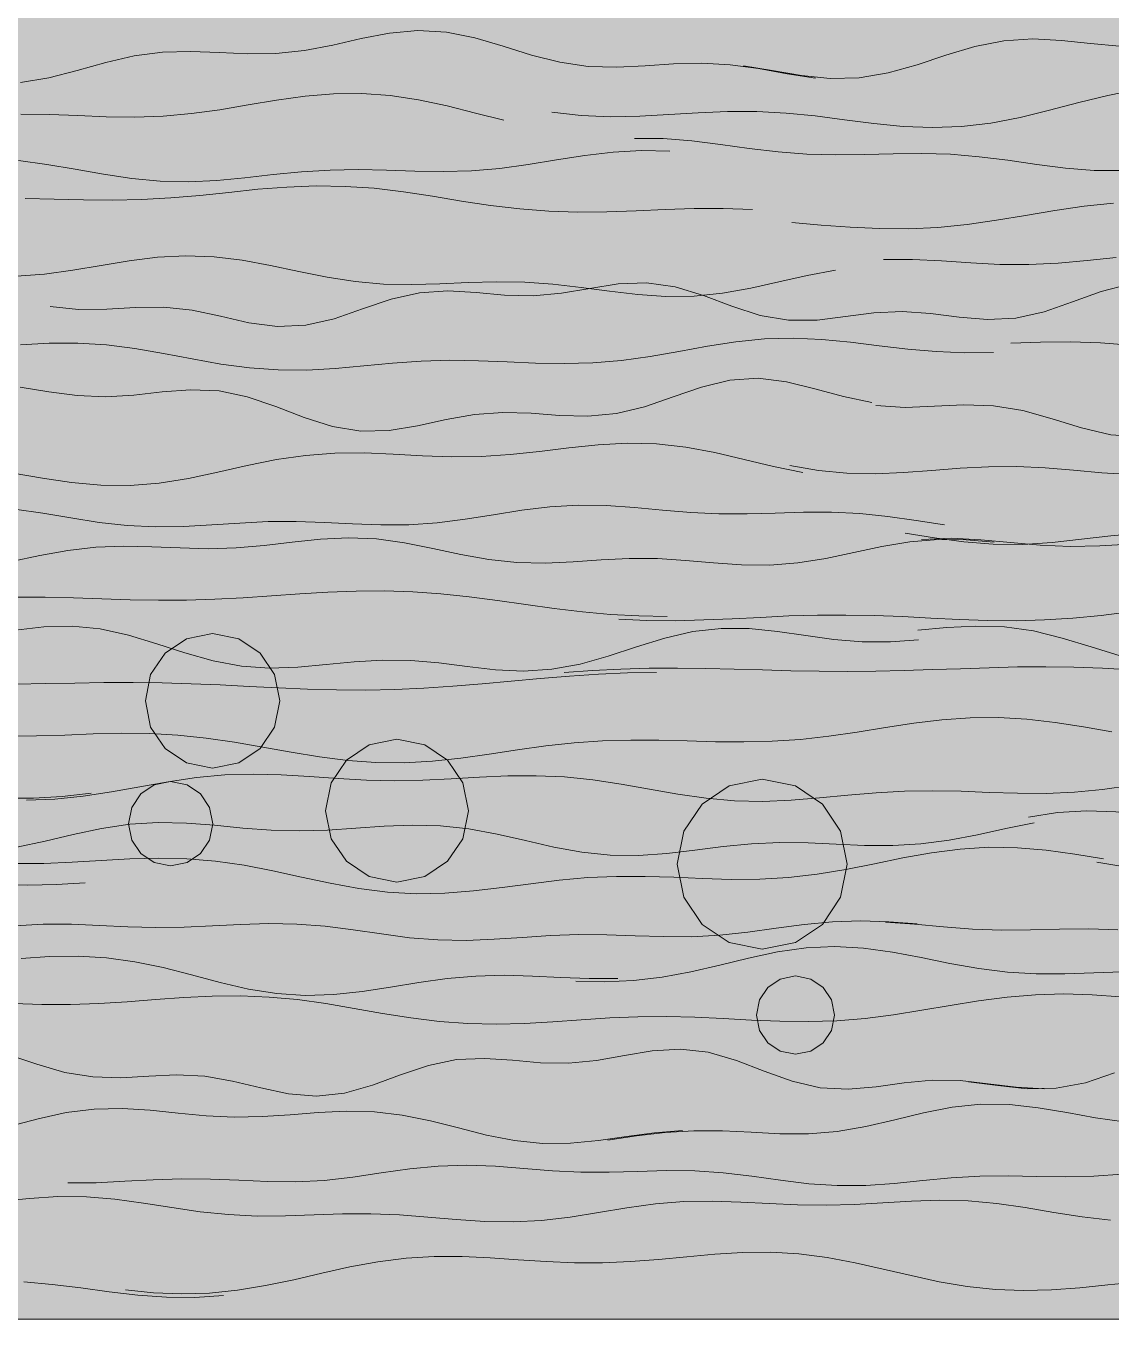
# Model space of a CAD drawing. Header units: metres. Extents: x 0 to 46.1, y -33.1 to 1.9.
# Drawn here: x 13.67 to 14.549, y -28 to -26.954 of the extents above; entities that cross this region are included whole.
import ezdxf

# ---------------------------------------------------------------- set-up
doc = ezdxf.new("R2010")
doc.units = ezdxf.units.M
doc.header["$LTSCALE"] = 0.02
doc.layers.add('CONTEXT', color=7, linetype='Continuous', lineweight=13, true_color=0x787878)
doc.layers.add('SEEN', color=7, linetype='Continuous', lineweight=20, true_color=0x000000)
doc.layers.add('FILL_(240, 240, 240)', color=7, linetype='Continuous', true_color=0xf0f0f0)

msp = doc.modelspace()

# ---------------------------------------------------------------- hatches: boundary and pattern name
at = {"layer": 'FILL_(240, 240, 240)'}
msp.add_hatch(color=256, dxfattribs=at).paths.add_polyline_path([(19, -28), (19, -25.5), (9, -25.5), (9, -28), (19, -28)])

# ---------------------------------------------------------------- linework, layer by layer
at = {"layer": 'CONTEXT'}
msp.add_lwpolyline([(9, -28), (19, -28), (19, -25.5), (9, -25.5), (9, -28)], close=True, dxfattribs=at)
at = {"layer": 'CONTEXT', "lineweight": 9, "transparency": 33554470}
for points in [[(13.6661, -26.9997), (13.6891, -26.9959), (13.712, -26.99), (13.735, -26.9835), (13.758, -26.9782), (13.781, -26.9753), (13.8039, -26.9747), (13.8269, -26.9756), (13.8499, -26.9767), (13.8728, -26.9764), (13.8958, -26.9739), (13.9188, -26.9695), (13.9417, -26.9643), (13.9647, -26.9598), (13.9877, -26.9577), (14.0107, -26.959), (14.0336, -26.9636), (14.0566, -26.9704), (14.0796, -26.9776), (14.1025, -26.9834), (14.1255, -26.9868), (14.1485, -26.9875), (14.1714, -26.9863), (14.1944, -26.9847), (14.2174, -26.9841), (14.2403, -26.9854), (14.2633, -26.9886), (14.2863, -26.9928), (14.3093, -26.9962)], [(14.251, -26.9862), (14.2744, -26.9901), (14.2979, -26.9942), (14.3213, -26.9966), (14.3447, -26.9961), (14.3681, -26.9921), (14.3915, -26.9854), (14.4149, -26.9776), (14.4383, -26.9706), (14.4617, -26.966), (14.4851, -26.9645), (14.5085, -26.9657), (14.5319, -26.9682), (14.5553, -26.9703)], [(14.0961, -27.0238), (14.1197, -27.0265), (14.1434, -27.0275), (14.1671, -27.0271), (14.1908, -27.0258), (14.2145, -27.0243), (14.2381, -27.0233), (14.2618, -27.0233), (14.2855, -27.0245), (14.3092, -27.0268), (14.3328, -27.0299), (14.3565, -27.0329), (14.3802, -27.0353), (14.4039, -27.0363), (14.4276, -27.0355), (14.4512, -27.0327), (14.4749, -27.0281), (14.4986, -27.0223), (14.5223, -27.0161), (14.5459, -27.0102), (14.5696, -27.0054), (14.5933, -27.0023), (14.617, -27.001), (14.6406, -27.0015)], [(13.6664, -27.0253), (13.6894, -27.0256), (13.7124, -27.0266), (13.7354, -27.0275), (13.7584, -27.0278), (13.7814, -27.027), (13.8043, -27.025), (13.8273, -27.0219), (13.8503, -27.018), (13.8733, -27.0142), (13.8963, -27.0109), (13.9192, -27.0089), (13.9422, -27.0086), (13.9652, -27.0103), (13.9882, -27.0138), (14.0112, -27.0188), (14.0341, -27.0245), (14.0571, -27.0302)], [(14.1628, -27.045), (14.1861, -27.0452), (14.2093, -27.047), (14.2326, -27.0499), (14.2558, -27.0531), (14.2791, -27.0559), (14.3023, -27.0577), (14.3256, -27.0583), (14.3489, -27.058), (14.3721, -27.0574), (14.3954, -27.0572), (14.4186, -27.0579), (14.4419, -27.0598), (14.4651, -27.0627), (14.4884, -27.0661), (14.5116, -27.0691), (14.5349, -27.0709), (14.5582, -27.071)], [(13.6644, -27.063), (13.6873, -27.066), (13.7102, -27.0699), (13.7332, -27.074), (13.7561, -27.0775), (13.779, -27.0796), (13.8019, -27.0801), (13.8248, -27.079), (13.8477, -27.0768), (13.8706, -27.0742), (13.8935, -27.072), (13.9165, -27.0706), (13.9394, -27.0703), (13.9623, -27.0708), (13.9852, -27.0715), (14.0081, -27.0719), (14.031, -27.0712), (14.0539, -27.0693), (14.0768, -27.0662), (14.0997, -27.0624), (14.1227, -27.0588), (14.1456, -27.0561), (14.1685, -27.0549), (14.1914, -27.0554)], [(13.6699, -27.0935), (13.6934, -27.0941), (13.717, -27.0948), (13.7405, -27.095), (13.764, -27.0945), (13.7876, -27.0932), (13.8111, -27.0911), (13.8346, -27.0887), (13.8582, -27.0862), (13.8817, -27.0844), (13.9053, -27.0834), (13.9288, -27.0838), (13.9523, -27.0854), (13.9759, -27.0882), (13.9994, -27.0918), (14.0229, -27.0957), (14.0465, -27.0993), (14.07, -27.1021), (14.0935, -27.1039), (14.1171, -27.1046), (14.1406, -27.1044), (14.1641, -27.1035), (14.1877, -27.1025), (14.2112, -27.1018), (14.2347, -27.1017), (14.2583, -27.1024)], [(14.2901, -27.1131), (14.3138, -27.1151), (14.3375, -27.1168), (14.3611, -27.118), (14.3848, -27.1181), (14.4084, -27.117), (14.4321, -27.1146), (14.4558, -27.1112), (14.4794, -27.1073), (14.5031, -27.1033), (14.5268, -27.0998), (14.5504, -27.0973)], [(13.6627, -27.1564), (13.6856, -27.1547), (13.7084, -27.1517), (13.7313, -27.1479), (13.7541, -27.1441), (13.777, -27.1412), (13.7998, -27.1399), (13.8227, -27.1407), (13.8455, -27.1435), (13.8684, -27.1477), (13.8912, -27.1527), (13.9141, -27.1573), (13.9369, -27.1608), (13.9598, -27.1628), (13.9826, -27.1633), (14.0055, -27.1626), (14.0284, -27.1616), (14.0512, -27.1609), (14.0741, -27.1612), (14.0969, -27.1628), (14.1198, -27.1655), (14.1426, -27.1686), (14.1655, -27.1713), (14.1883, -27.1728), (14.2112, -27.1726), (14.234, -27.1703), (14.2569, -27.1662), (14.2797, -27.1611), (14.3026, -27.1559), (14.3254, -27.1515)], [(14.3643, -27.143), (14.3879, -27.1429), (14.4114, -27.1441), (14.4349, -27.1457), (14.4585, -27.1469), (14.482, -27.147), (14.5056, -27.1459), (14.5291, -27.1438), (14.5527, -27.1414)], [(13.6901, -27.1809), (13.7131, -27.1835), (13.736, -27.1832), (13.759, -27.1818), (13.782, -27.1816), (13.805, -27.184), (13.828, -27.1888), (13.8509, -27.1941), (13.8739, -27.1972), (13.8969, -27.1962), (13.9199, -27.1909), (13.9429, -27.1829), (13.9659, -27.1751), (13.9888, -27.1699), (14.0118, -27.1683), (14.0348, -27.1697), (14.0578, -27.1717), (14.0808, -27.1723), (14.1037, -27.1702), (14.1267, -27.1663), (14.1497, -27.1627), (14.1727, -27.1618), (14.1957, -27.1652), (14.2186, -27.1722), (14.2416, -27.1808), (14.2646, -27.1882), (14.2876, -27.192), (14.3106, -27.1919), (14.3335, -27.1891), (14.3565, -27.1862), (14.3795, -27.1851), (14.4025, -27.1866), (14.4255, -27.1895), (14.4485, -27.1914), (14.4714, -27.1903), (14.4944, -27.1852), (14.5174, -27.1772), (14.5404, -27.1688), (14.5634, -27.1628)], [(13.6661, -27.2119), (13.6893, -27.2107), (13.7124, -27.2107), (13.7356, -27.212), (13.7587, -27.2149), (13.7819, -27.2189), (13.8051, -27.2233), (13.8282, -27.2275), (13.8514, -27.2307), (13.8745, -27.2323), (13.8977, -27.2324), (13.9208, -27.2311), (13.944, -27.229), (13.9672, -27.2268), (13.9903, -27.2252), (14.0135, -27.2245), (14.0366, -27.2248), (14.0598, -27.2257), (14.0829, -27.2268), (14.1061, -27.2272), (14.1293, -27.2266), (14.1524, -27.2246), (14.1756, -27.2214), (14.1987, -27.2173), (14.2219, -27.213), (14.245, -27.2095), (14.2682, -27.2072), (14.2914, -27.2066), (14.3145, -27.2076), (14.3377, -27.2098), (14.3608, -27.2127), (14.384, -27.2154), (14.4071, -27.2174), (14.4303, -27.2184), (14.4535, -27.2183)], [(14.4673, -27.2107), (14.4915, -27.2099), (14.5157, -27.2095), (14.5399, -27.2103), (14.5641, -27.2123), (14.5883, -27.2156), (14.6126, -27.2196), (14.6368, -27.2235), (14.661, -27.2264), (14.6852, -27.2277), (14.7094, -27.227), (14.7336, -27.2247), (14.7578, -27.2213), (14.7821, -27.2177), (14.8063, -27.2146), (14.8305, -27.2126), (14.8547, -27.2119), (14.8789, -27.2122), (14.9031, -27.2129), (14.9274, -27.2132), (14.9516, -27.2126), (14.9758, -27.2108), (15, -27.2078)], [(13.6659, -27.2462), (13.6889, -27.2499), (13.7119, -27.253), (13.7348, -27.2541), (13.7578, -27.2527), (13.7807, -27.2501), (13.8037, -27.2483), (13.8267, -27.2493), (13.8496, -27.254), (13.8726, -27.2618), (13.8956, -27.2707), (13.9185, -27.278), (13.9415, -27.2818), (13.9645, -27.2813), (13.9874, -27.2774), (14.0104, -27.2723), (14.0333, -27.2682), (14.0563, -27.2666), (14.0793, -27.2673), (14.1022, -27.2691), (14.1252, -27.2698), (14.1482, -27.2676), (14.1711, -27.262), (14.1941, -27.2541), (14.217, -27.2461), (14.24, -27.2405), (14.263, -27.239), (14.2859, -27.2419), (14.3089, -27.2476), (14.3319, -27.2539), (14.3548, -27.2587)], [(14.3582, -27.261), (14.382, -27.2626), (14.4057, -27.2617), (14.4295, -27.2605), (14.4533, -27.2612), (14.477, -27.265), (14.5008, -27.2717), (14.5246, -27.2792), (14.5484, -27.2848), (14.5721, -27.2864)], [(13.6601, -27.3159), (13.6838, -27.3198), (13.7074, -27.3232), (13.7311, -27.3254), (13.7548, -27.3258), (13.7784, -27.3239), (13.8021, -27.3201), (13.8257, -27.3151), (13.8494, -27.3097), (13.8731, -27.3048), (13.8967, -27.3014), (13.9204, -27.2996), (13.9441, -27.2994), (13.9677, -27.3004), (13.9914, -27.3017), (14.0151, -27.3025), (14.0387, -27.3023), (14.0624, -27.3008), (14.086, -27.2983), (14.1097, -27.2953), (14.1334, -27.2928), (14.157, -27.2915), (14.1807, -27.292), (14.2044, -27.2947), (14.228, -27.2991), (14.2517, -27.3046), (14.2754, -27.3103), (14.299, -27.3152)], [(14.2887, -27.3096), (14.3117, -27.3135), (14.3346, -27.3158), (14.3576, -27.3163), (14.3805, -27.3153), (14.4034, -27.3136), (14.4264, -27.3118), (14.4493, -27.3106), (14.4723, -27.3105), (14.4952, -27.3115), (14.5182, -27.3134), (14.5411, -27.3155), (14.5641, -27.3169)], [(13.6612, -27.3449), (13.684, -27.3481), (13.7068, -27.3519), (13.7296, -27.3556), (13.7524, -27.3582), (13.7752, -27.3593), (13.798, -27.359), (13.8208, -27.3577), (13.8436, -27.3561), (13.8664, -27.355), (13.8892, -27.3549), (13.912, -27.3556), (13.9348, -27.3568), (13.9576, -27.3577), (13.9804, -27.3575), (14.0032, -27.356), (14.026, -27.3531), (14.0488, -27.3494), (14.0716, -27.3457), (14.0944, -27.3429), (14.1172, -27.3416), (14.14, -27.3419), (14.1628, -27.3435), (14.1856, -27.3456), (14.2084, -27.3475), (14.2312, -27.3486), (14.254, -27.3486), (14.2768, -27.348), (14.2996, -27.3472), (14.3224, -27.3472), (14.3452, -27.3483), (14.368, -27.3508), (14.3908, -27.3541), (14.4136, -27.3576)], [(13.6588, -27.3871), (13.6816, -27.3825), (13.7043, -27.3783), (13.727, -27.3757), (13.7497, -27.3748), (13.7724, -27.3753), (13.7952, -27.3763), (13.8179, -27.3769), (13.8406, -27.3762), (13.8633, -27.3743), (13.886, -27.3716), (13.9088, -27.3691), (13.9315, -27.368), (13.9542, -27.3689), (13.9769, -27.372), (13.9996, -27.3766), (14.0223, -27.3816), (14.0451, -27.3857), (14.0678, -27.3881), (14.0905, -27.3885), (14.1132, -27.3875), (14.1359, -27.3859), (14.1587, -27.3848), (14.1814, -27.3849), (14.2041, -27.3863), (14.2268, -27.3883), (14.2495, -27.3899), (14.2723, -27.3902), (14.295, -27.3884), (14.3177, -27.3848), (14.3404, -27.3799), (14.3631, -27.375), (14.3858, -27.3712), (14.4086, -27.3694), (14.4313, -27.3697), (14.454, -27.3715)], [(14.3819, -27.3644), (14.4057, -27.3681), (14.4295, -27.3714), (14.4532, -27.3733), (14.477, -27.3734), (14.5008, -27.3719), (14.5246, -27.3692), (14.5483, -27.3665), (14.5721, -27.3644)], [(14.395, -27.3694), (14.4191, -27.3684), (14.4431, -27.3696), (14.4672, -27.3719), (14.4912, -27.374), (14.5153, -27.375), (14.5394, -27.3745), (14.5634, -27.3731), (14.5875, -27.372), (14.6116, -27.3722), (14.6356, -27.3745), (14.6597, -27.3788), (14.6837, -27.3839), (14.7078, -27.3886), (14.7319, -27.3914), (14.7559, -27.3918), (14.78, -27.39), (14.8041, -27.387), (14.8281, -27.384), (14.8522, -27.3822), (14.8762, -27.382), (14.9003, -27.3828), (14.9244, -27.3836)], [(13.6632, -27.4161), (13.6861, -27.4162), (13.709, -27.4167), (13.7319, -27.4174), (13.7547, -27.4182), (13.7776, -27.4186), (13.8005, -27.4185), (13.8233, -27.4178), (13.8462, -27.4167), (13.8691, -27.4151), (13.892, -27.4135), (13.9148, -27.4121), (13.9377, -27.4112), (13.9606, -27.411), (13.9834, -27.4117), (14.0063, -27.4133), (14.0292, -27.4158), (14.052, -27.4188), (14.0749, -27.422), (14.0978, -27.4252), (14.1207, -27.4279), (14.1435, -27.43), (14.1664, -27.4312), (14.1893, -27.4316)], [(14.1501, -27.4339), (14.173, -27.4349), (14.196, -27.4351), (14.219, -27.4345), (14.2419, -27.4335), (14.2649, -27.4324), (14.2879, -27.4313), (14.3109, -27.4307), (14.3338, -27.4305), (14.3568, -27.4309), (14.3798, -27.4318), (14.4027, -27.433), (14.4257, -27.4341), (14.4487, -27.4349), (14.4717, -27.4351), (14.4946, -27.4345), (14.5176, -27.4331), (14.5406, -27.4309), (14.5635, -27.428)], [(13.6621, -27.4428), (13.685, -27.44), (13.7078, -27.4394), (13.7306, -27.4418), (13.7535, -27.4469), (13.7763, -27.4538), (13.7991, -27.4612), (13.8219, -27.4676), (13.8448, -27.4719), (13.8676, -27.4735), (13.8904, -27.4728), (13.9133, -27.4706), (13.9361, -27.4683), (13.9589, -27.467), (13.9818, -27.4673), (14.0046, -27.4693), (14.0274, -27.4722), (14.0503, -27.4748), (14.0731, -27.4758), (14.0959, -27.4744), (14.1188, -27.4702), (14.1416, -27.4637), (14.1644, -27.4562), (14.1873, -27.4491), (14.2101, -27.4439), (14.2329, -27.4413), (14.2558, -27.4415), (14.2786, -27.4439), (14.3014, -27.4472), (14.3243, -27.4503), (14.3471, -27.4521), (14.3699, -27.4521), (14.3927, -27.4506)], [(13.876, -27.4999), (13.8717, -27.5211), (13.86, -27.5384), (13.8427, -27.5501), (13.8215, -27.5544), (13.8003, -27.5501), (13.783, -27.5384), (13.7713, -27.5211), (13.7671, -27.4999), (13.7713, -27.4787), (13.783, -27.4614), (13.8003, -27.4497), (13.8215, -27.4454), (13.8427, -27.4497), (13.86, -27.4614), (13.8717, -27.4787), (13.876, -27.4999)], [(14.3921, -27.4428), (14.4155, -27.4407), (14.4389, -27.4394), (14.4623, -27.4401), (14.4857, -27.4434), (14.509, -27.4491), (14.5324, -27.4563), (14.5558, -27.4636)], [(13.6629, -27.4864), (13.6864, -27.486), (13.71, -27.4855), (13.7335, -27.4852), (13.7571, -27.4851), (13.7806, -27.4854), (13.8041, -27.4861), (13.8277, -27.4871), (13.8512, -27.4882), (13.8748, -27.4894), (13.8983, -27.4904), (13.9218, -27.491), (13.9454, -27.4912), (13.9689, -27.4907), (13.9925, -27.4897), (14.016, -27.4881), (14.0396, -27.4862), (14.0631, -27.484), (14.0866, -27.4819), (14.1102, -27.48), (14.1337, -27.4784), (14.1573, -27.4774), (14.1808, -27.4769)], [(14.1059, -27.4769), (14.1288, -27.4753), (14.1517, -27.4742), (14.1747, -27.4736), (14.1976, -27.4734), (14.2205, -27.4737), (14.2434, -27.4743), (14.2664, -27.4749), (14.2893, -27.4756), (14.3122, -27.476), (14.3351, -27.4762), (14.3581, -27.476), (14.381, -27.4755), (14.4039, -27.4747), (14.4268, -27.4739), (14.4498, -27.4731), (14.4727, -27.4725), (14.4956, -27.4724), (14.5185, -27.4727), (14.5415, -27.4735), (14.5644, -27.4748)], [(13.6561, -27.5284), (13.679, -27.5283), (13.7019, -27.5276), (13.7248, -27.5267), (13.7477, -27.5262), (13.7706, -27.5264), (13.7935, -27.5276), (13.8164, -27.53), (13.8392, -27.5333), (13.8621, -27.5373), (13.885, -27.5415), (13.9079, -27.5453), (13.9308, -27.5482), (13.9537, -27.5499), (13.9766, -27.55), (13.9995, -27.5488), (14.0224, -27.5463), (14.0453, -27.5431), (14.0682, -27.5396), (14.0911, -27.5364), (14.114, -27.5339), (14.1369, -27.5323), (14.1598, -27.5316), (14.1827, -27.5318), (14.2056, -27.5324), (14.2285, -27.5331), (14.2514, -27.5332), (14.2743, -27.5326), (14.2972, -27.5311), (14.3201, -27.5285), (14.343, -27.5252), (14.3659, -27.5215), (14.3888, -27.5181), (14.4117, -27.5153), (14.4346, -27.5137), (14.4575, -27.5135), (14.4804, -27.5148), (14.5033, -27.5175), (14.5262, -27.521), (14.5491, -27.5251)], [(14.0285, -27.5888), (14.0239, -27.6114), (14.0115, -27.6297), (13.9932, -27.6421), (13.9706, -27.6467), (13.9481, -27.6421), (13.9298, -27.6297), (13.9174, -27.6114), (13.9128, -27.5888), (13.9174, -27.5663), (13.9298, -27.5479), (13.9481, -27.5356), (13.9706, -27.531), (13.9932, -27.5356), (14.0115, -27.5479), (14.0239, -27.5663), (14.0285, -27.5888)], [(13.6709, -27.5803), (13.6938, -27.5794), (13.7167, -27.577), (13.7396, -27.5735), (13.7625, -27.5694), (13.7855, -27.5654), (13.8084, -27.562), (13.8313, -27.5599), (13.8542, -27.5592), (13.8771, -27.5597), (13.9, -27.5611), (13.923, -27.5627), (13.9459, -27.564), (13.9688, -27.5645), (13.9917, -27.5642), (14.0146, -27.5631), (14.0375, -27.5617), (14.0605, -27.5607), (14.0834, -27.5605), (14.1063, -27.5615), (14.1292, -27.5639), (14.1521, -27.5673), (14.175, -27.5714), (14.1979, -27.5754), (14.2209, -27.5787), (14.2438, -27.5807), (14.2667, -27.5812), (14.2896, -27.5803), (14.3125, -27.5785), (14.3354, -27.5763), (14.3584, -27.5743), (14.3813, -27.573), (14.4042, -27.5727), (14.4271, -27.5731), (14.45, -27.574), (14.4729, -27.5747), (14.4959, -27.5748), (14.5188, -27.5738), (14.5417, -27.5716), (14.5646, -27.5684)], [(13.8217, -27.5993), (13.819, -27.6126), (13.8117, -27.6235), (13.8008, -27.6308), (13.7875, -27.6335), (13.7742, -27.6308), (13.7634, -27.6235), (13.7561, -27.6126), (13.7534, -27.5993), (13.7561, -27.5861), (13.7634, -27.5752), (13.7742, -27.5679), (13.7875, -27.5652), (13.8008, -27.5679), (13.8117, -27.5752), (13.819, -27.5861), (13.8217, -27.5993)], [(14.3351, -27.632), (14.3297, -27.6588), (14.3149, -27.6807), (14.2931, -27.6954), (14.2663, -27.7008), (14.2395, -27.6954), (14.2176, -27.6807), (14.2029, -27.6588), (14.1975, -27.632), (14.2029, -27.6053), (14.2176, -27.5834), (14.2395, -27.5686), (14.2663, -27.5632), (14.2931, -27.5686), (14.3149, -27.5834), (14.3297, -27.6053), (14.3351, -27.632)], [(13.6532, -27.5786), (13.6765, -27.5787), (13.6999, -27.5774), (13.7232, -27.5747)], [(14.4817, -27.5939), (14.5052, -27.5903), (14.5288, -27.5888), (14.5524, -27.5896), (14.5759, -27.5923), (14.5995, -27.5961), (14.623, -27.5997), (14.6466, -27.6025), (14.6702, -27.6037), (14.6937, -27.6037), (14.7173, -27.6029), (14.7408, -27.6023), (14.7644, -27.6027), (14.788, -27.6047), (14.8115, -27.6083), (14.8351, -27.6128), (14.8586, -27.6172), (14.8822, -27.6205), (14.9058, -27.6217), (14.9293, -27.6206), (14.9529, -27.6174), (14.9764, -27.6131), (15, -27.6086)], [(13.6631, -27.6184), (13.6859, -27.6134), (13.7088, -27.608), (13.7317, -27.6032), (13.7545, -27.5998), (13.7774, -27.5984), (13.8003, -27.5989), (13.8231, -27.6006), (13.846, -27.6028), (13.8689, -27.6044), (13.8917, -27.605), (13.9146, -27.6044), (13.9374, -27.6029), (13.9603, -27.6012), (13.9832, -27.6004), (14.006, -27.601), (14.0289, -27.6035), (14.0518, -27.6077), (14.0746, -27.6129), (14.0975, -27.6182), (14.1204, -27.6223), (14.1432, -27.6247), (14.1661, -27.625), (14.189, -27.6234), (14.2118, -27.6207), (14.2347, -27.6178), (14.2575, -27.6156), (14.2804, -27.6146), (14.3033, -27.6148), (14.3261, -27.6158), (14.349, -27.6169), (14.3719, -27.617), (14.3947, -27.6157), (14.4176, -27.6126), (14.4405, -27.6082), (14.4633, -27.6032), (14.4862, -27.5986)], [(13.6617, -27.6316), (13.6849, -27.6315), (13.708, -27.6305), (13.7312, -27.6291), (13.7544, -27.6277), (13.7776, -27.6271), (13.8007, -27.6276), (13.8239, -27.6295), (13.8471, -27.6328), (13.8703, -27.6373), (13.8935, -27.6424), (13.9166, -27.6474), (13.9398, -27.6516), (13.963, -27.6546), (13.9862, -27.6559), (14.0093, -27.6555), (14.0325, -27.6537), (14.0557, -27.651), (14.0789, -27.6479), (14.102, -27.645), (14.1252, -27.6429), (14.1484, -27.6419), (14.1716, -27.6419), (14.1947, -27.6426), (14.2179, -27.6436), (14.2411, -27.6443), (14.2643, -27.6441), (14.2874, -27.6428), (14.3106, -27.6401), (14.3338, -27.6363), (14.357, -27.6317), (14.3801, -27.627), (14.4033, -27.6228), (14.4265, -27.6198), (14.4497, -27.6184), (14.4728, -27.6187), (14.496, -27.6207), (14.5192, -27.6239), (14.5424, -27.6277)], [(14.5369, -27.6305), (14.5613, -27.6345), (14.5856, -27.638), (14.61, -27.6404), (14.6344, -27.6415), (14.6588, -27.6415), (14.6831, -27.6408), (14.7075, -27.64), (14.7319, -27.6398), (14.7563, -27.6408), (14.7806, -27.643), (14.805, -27.6464), (14.8294, -27.6506), (14.8538, -27.655), (14.8781, -27.6586), (14.9025, -27.6609), (14.9269, -27.6614), (14.9513, -27.66), (14.9756, -27.6568), (15, -27.6525)], [(13.6489, -27.6486), (13.672, -27.649), (13.6952, -27.6484), (13.7184, -27.6472)], [(13.6616, -27.6819), (13.6844, -27.6806), (13.7072, -27.6806), (13.73, -27.6816), (13.7528, -27.6827), (13.7756, -27.6833), (13.7984, -27.683), (13.8213, -27.682), (13.8441, -27.6808), (13.8669, -27.6801), (13.8897, -27.6805), (13.9125, -27.6823), (13.9353, -27.6852), (13.9581, -27.6885), (13.9809, -27.6915), (14.0038, -27.6933), (14.0266, -27.6937), (14.0494, -27.6928), (14.0722, -27.6912), (14.095, -27.6898), (14.1178, -27.689), (14.1406, -27.6892), (14.1635, -27.6899), (14.1863, -27.6906), (14.2091, -27.6907), (14.2319, -27.6895), (14.2547, -27.6871), (14.2775, -27.6839), (14.3003, -27.6809), (14.3231, -27.6786), (14.346, -27.6779), (14.3688, -27.6786), (14.3916, -27.6803)], [(14.366, -27.6788), (14.3895, -27.6806), (14.413, -27.6827), (14.4365, -27.6845), (14.46, -27.6853), (14.4834, -27.6852), (14.5069, -27.6846), (14.5304, -27.6843), (14.5539, -27.685)], [(13.6666, -27.7083), (13.6896, -27.7068), (13.7126, -27.7064), (13.7356, -27.7077), (13.7586, -27.7109), (13.7815, -27.7157), (13.8045, -27.7216), (13.8275, -27.7277), (13.8505, -27.733), (13.8735, -27.7367), (13.8965, -27.7382), (13.9195, -27.7375), (13.9424, -27.735), (13.9654, -27.7314), (13.9884, -27.7276), (14.0114, -27.7245), (14.0344, -27.7225), (14.0574, -27.7219), (14.0804, -27.7225), (14.1033, -27.7236), (14.1263, -27.7245), (14.1493, -27.7244)], [(14.1155, -27.7266), (14.1388, -27.7271), (14.1621, -27.7262), (14.1854, -27.7235), (14.2086, -27.7192), (14.2319, -27.7137), (14.2552, -27.708), (14.2785, -27.703), (14.3017, -27.6997), (14.325, -27.6986), (14.3483, -27.6999), (14.3716, -27.7031), (14.3948, -27.7076), (14.4181, -27.7124), (14.4414, -27.7165), (14.4647, -27.7194), (14.4879, -27.7207), (14.5112, -27.7207), (14.5345, -27.7199), (14.5578, -27.719)], [(14.3248, -27.7541), (14.3224, -27.7665), (14.3156, -27.7765), (14.3055, -27.7833), (14.2932, -27.7858), (14.2808, -27.7833), (14.2707, -27.7765), (14.264, -27.7665), (14.2615, -27.7541), (14.264, -27.7418), (14.2707, -27.7317), (14.2808, -27.7249), (14.2932, -27.7224), (14.3055, -27.7249), (14.3156, -27.7317), (14.3224, -27.7418), (14.3248, -27.7541)], [(13.6605, -27.7448), (13.6834, -27.7455), (13.7064, -27.7455), (13.7294, -27.7448), (13.7523, -27.7434), (13.7753, -27.7416), (13.7983, -27.7399), (13.8212, -27.7388), (13.8442, -27.7385), (13.8672, -27.7395), (13.8901, -27.7416), (13.9131, -27.7448), (13.9361, -27.7487), (13.959, -27.7527), (13.982, -27.7564), (14.005, -27.7592), (14.0279, -27.7609), (14.0509, -27.7614), (14.0739, -27.7608), (14.0968, -27.7595), (14.1198, -27.7579), (14.1428, -27.7564), (14.1657, -27.7555), (14.1887, -27.7553), (14.2117, -27.7558), (14.2346, -27.7569), (14.2576, -27.7582), (14.2806, -27.7591), (14.3035, -27.7594), (14.3265, -27.7587), (14.3495, -27.7568), (14.3724, -27.7539), (14.3954, -27.7502), (14.4184, -27.7462), (14.4413, -27.7425), (14.4643, -27.7395), (14.4873, -27.7376), (14.5102, -27.737), (14.5332, -27.7376), (14.5562, -27.7392)], [(13.6566, -27.7861), (13.6792, -27.7937), (13.7019, -27.8004), (13.7245, -27.8041), (13.7472, -27.8047), (13.7698, -27.8034), (13.7924, -27.8024), (13.8151, -27.8036), (13.8377, -27.8075), (13.8604, -27.813), (13.883, -27.8179), (13.9056, -27.8197), (13.9283, -27.8172), (13.9509, -27.8107), (13.9736, -27.8023), (13.9962, -27.7948), (14.0188, -27.7901), (14.0415, -27.7891), (14.0641, -27.7906), (14.0868, -27.7927), (14.1094, -27.7931), (14.1321, -27.7909), (14.1547, -27.7869), (14.1773, -27.7829), (14.2, -27.7816), (14.2226, -27.7842), (14.2453, -27.7908), (14.2679, -27.7995), (14.2905, -27.8076), (14.3132, -27.8128), (14.3358, -27.814), (14.3585, -27.8121), (14.3811, -27.8089), (14.4037, -27.8068), (14.4264, -27.8071), (14.449, -27.8096), (14.4717, -27.8125), (14.4943, -27.8136)], [(14.4332, -27.808), (14.4568, -27.811), (14.4805, -27.8136), (14.5041, -27.8133), (14.5277, -27.8088), (14.5513, -27.8008)], [(13.6576, -27.8438), (13.6803, -27.8379), (13.7029, -27.833), (13.7256, -27.8302), (13.7483, -27.8297), (13.771, -27.8311), (13.7936, -27.8334), (13.8163, -27.8355), (13.839, -27.8366), (13.8617, -27.8362), (13.8843, -27.8347), (13.907, -27.8328), (13.9297, -27.8317), (13.9524, -27.8322), (13.975, -27.8349), (13.9977, -27.8396), (14.0204, -27.8454), (14.0431, -27.8512), (14.0657, -27.8556), (14.0884, -27.8579), (14.1111, -27.8577), (14.1338, -27.8555), (14.1564, -27.8523), (14.1791, -27.8493), (14.2018, -27.8473)], [(14.1414, -27.8552), (14.1646, -27.8518), (14.1878, -27.8491), (14.211, -27.8477), (14.2342, -27.8478), (14.2574, -27.8489), (14.2806, -27.8501), (14.3038, -27.8501), (14.327, -27.8482), (14.3502, -27.8443), (14.3735, -27.8389), (14.3967, -27.8332), (14.4199, -27.8286), (14.4431, -27.8262), (14.4663, -27.8264), (14.4895, -27.829), (14.5127, -27.833), (14.5359, -27.8371), (14.5591, -27.8403)], [(13.7044, -27.8898), (13.7274, -27.8897), (13.7505, -27.8885), (13.7735, -27.8872), (13.7966, -27.8864), (13.8197, -27.8867), (13.8427, -27.8877), (13.8658, -27.8887), (13.8888, -27.8889), (13.9119, -27.8878), (13.935, -27.8852), (13.958, -27.8818), (13.9811, -27.8785), (14.0041, -27.8762), (14.0272, -27.8756), (14.0503, -27.8764), (14.0733, -27.8782), (14.0964, -27.88), (14.1194, -27.8811), (14.1425, -27.8811), (14.1656, -27.8805), (14.1886, -27.8798), (14.2117, -27.8801), (14.2347, -27.8816), (14.2578, -27.8844), (14.2809, -27.8877), (14.3039, -27.8905), (14.327, -27.892), (14.35, -27.8919), (14.3731, -27.8902), (14.3962, -27.8878), (14.4192, -27.8856), (14.4423, -27.8843), (14.4653, -27.8841), (14.4884, -27.8846), (14.5115, -27.885), (14.5345, -27.8845), (14.5576, -27.8828)], [(13.6504, -27.9047), (13.6734, -27.9023), (13.6964, -27.9009), (13.7194, -27.9011), (13.7424, -27.903), (13.7655, -27.9061), (13.7885, -27.9098), (13.8115, -27.9132), (13.8345, -27.9155), (13.8575, -27.9166), (13.8806, -27.9164), (13.9036, -27.9156), (13.9266, -27.9148), (13.9496, -27.9148), (13.9726, -27.9157), (13.9956, -27.9175), (14.0187, -27.9195), (14.0417, -27.9211), (14.0647, -27.9214), (14.0877, -27.9202), (14.1107, -27.9174), (14.1338, -27.9137), (14.1568, -27.9099), (14.1798, -27.9067), (14.2028, -27.9049), (14.2258, -27.9045), (14.2489, -27.9053), (14.2719, -27.9065), (14.2949, -27.9076), (14.3179, -27.9079), (14.3409, -27.9073), (14.3639, -27.9059), (14.387, -27.9045), (14.41, -27.9038), (14.433, -27.9043), (14.456, -27.9064), (14.479, -27.9097), (14.5021, -27.9137), (14.5251, -27.9173), (14.5481, -27.9199)], [(13.7509, -27.9764), (13.7736, -27.9786), (13.7963, -27.9796), (13.819, -27.9789), (13.8417, -27.9767), (13.8644, -27.9729), (13.8871, -27.9681), (13.9098, -27.9628), (13.9326, -27.9578), (13.9553, -27.9537), (13.978, -27.9508), (14.0007, -27.9494), (14.0234, -27.9494), (14.0461, -27.9505), (14.0688, -27.952), (14.0915, -27.9535), (14.1143, -27.9544), (14.137, -27.9545), (14.1597, -27.9535), (14.1824, -27.9517), (14.2051, -27.9495), (14.2278, -27.9474), (14.2505, -27.946), (14.2732, -27.9458), (14.2959, -27.9472), (14.3187, -27.9501), (14.3414, -27.9544), (14.3641, -27.9595), (14.3868, -27.9648), (14.4095, -27.9698), (14.4322, -27.9736), (14.4549, -27.9761), (14.4776, -27.9769), (14.5003, -27.9763), (14.5231, -27.9746), (14.5458, -27.9723), (14.5685, -27.9701)], [(13.6688, -27.9698), (13.6918, -27.9719), (13.7149, -27.9747), (13.7379, -27.9778), (13.761, -27.9805), (13.7841, -27.9822), (13.8071, -27.9825), (13.8302, -27.981)]]:
    msp.add_lwpolyline(points, dxfattribs=at)
at = {"layer": 'SEEN'}
msp.add_lwpolyline([(19, -28), (19, -25.5), (9, -25.5), (9, -28), (19, -28)], close=True, dxfattribs=at)

doc.saveas('drawing.dxf')
